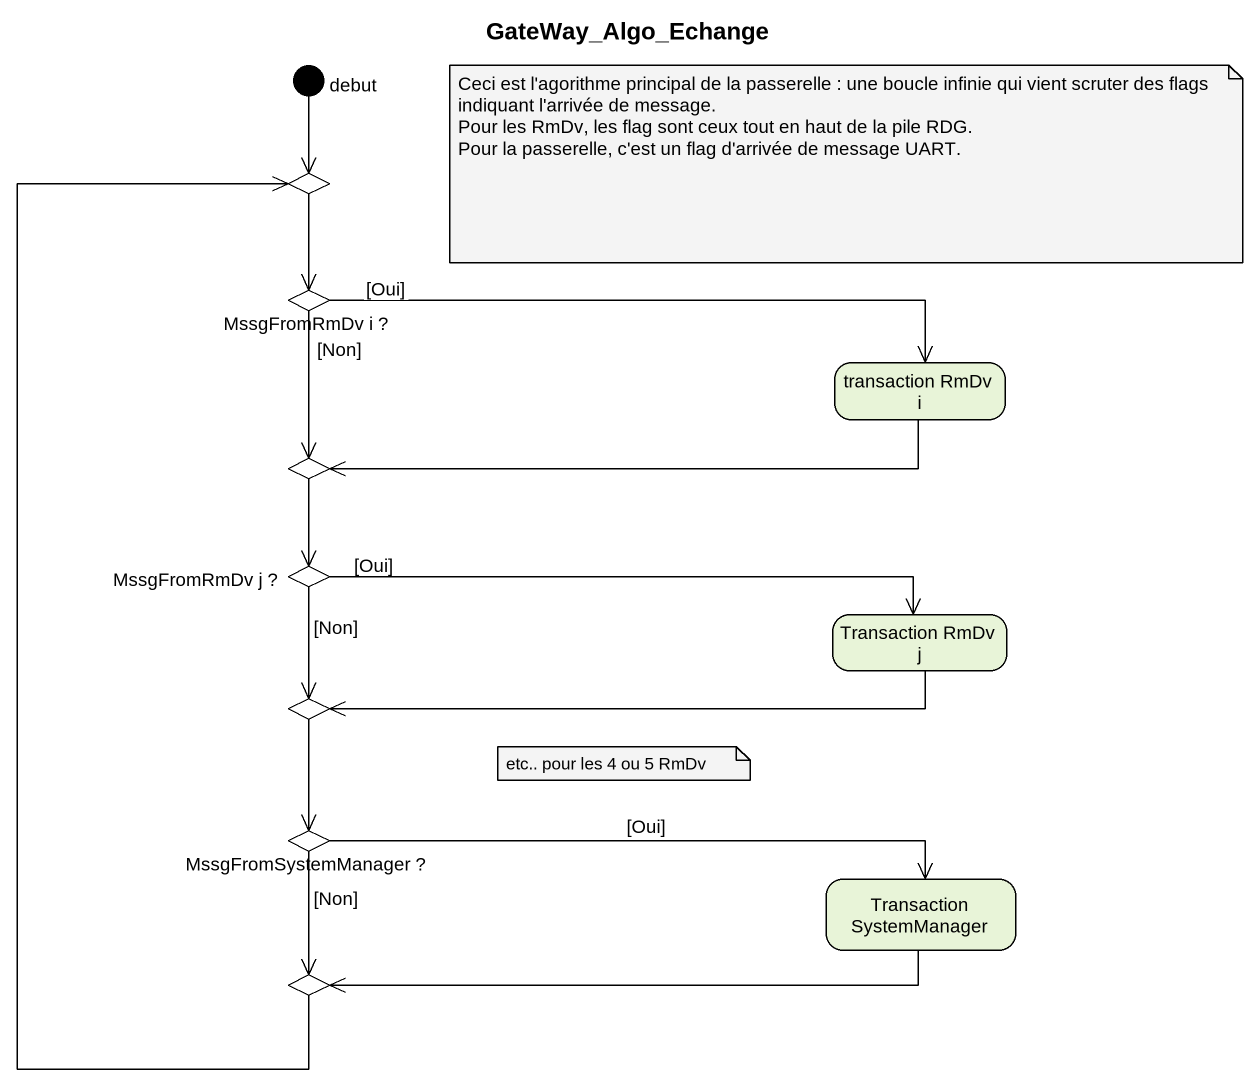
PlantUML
@startuml
title GateWay_Algo_Echange
hide empty description
state debut <<start>>
state choice1 <<choice>>
state "MssgFromRmDv i ?" as MssgFromRmDv_i <<choice>>
state "transaction RmDv i" as transaction_RmDv_i
state choice2 <<choice>>
state "MssgFromRmDv j ?" as MssgFromRmDv_j <<choice>>
state "Transaction RmDv j" as Transaction_RmDv_j
state choice3 <<choice>>
state "MssgFromSystemManager ?" as MssgFromSystemManager <<choice>>
state "Transaction SystemManager" as Transaction_SystemManager
state choice4 <<choice>>
debut --> choice1
choice1 --> MssgFromRmDv_i
MssgFromRmDv_i -right-> transaction_RmDv_i : [Oui]
MssgFromRmDv_i --> choice2 : [Non]
transaction_RmDv_i -left-> choice2
choice2 --> MssgFromRmDv_j
MssgFromRmDv_j -right-> Transaction_RmDv_j : [Oui]
MssgFromRmDv_j --> choice3 : [Non]
Transaction_RmDv_j -left-> choice3
choice3 --> MssgFromSystemManager
MssgFromSystemManager -right-> Transaction_SystemManager : [Oui]
MssgFromSystemManager --> choice4 : [Non]
Transaction_SystemManager -left-> choice4
choice4 -up-> choice1
note as N1
  Ceci est l'agorithme principal de la passerelle : une boucle infinie qui vient scruter des flags indiquant l'arrivée de message.
  Pour les RmDv, les flag sont ceux tout en haut de la pile RDG.
  Pour la passerelle, c'est un flag d'arrivée de message UART.
end note
note as N2
  etc.. pour les 4 ou 5 RmDv
end note
@enduml
